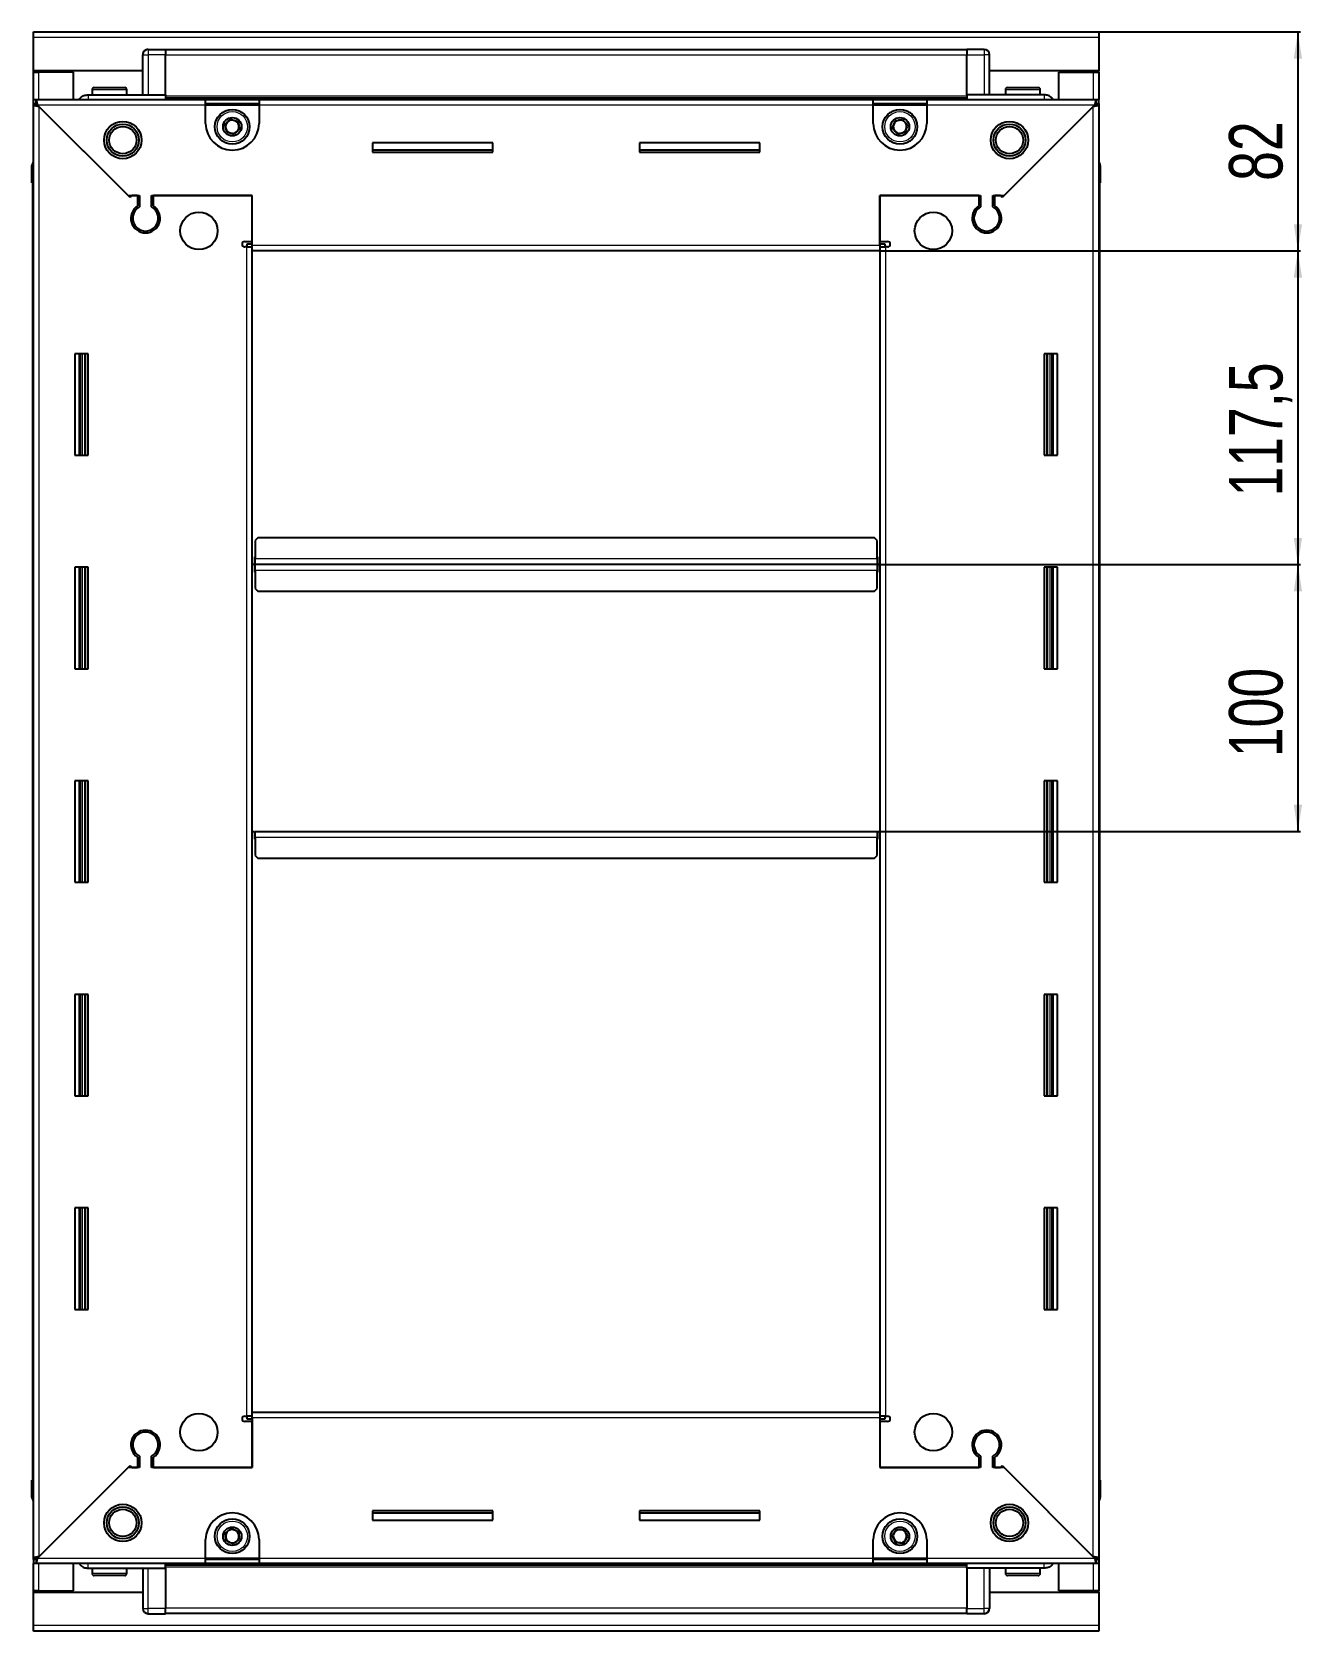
# Model space of a CAD drawing. Header units: millimetres. Extents: x 1021 to 3257, y -287 to 1582.
# Drawn here: x 2782 to 3257, y 843 to 1442 of the extents above; entities that cross this region are included whole.
import ezdxf

# ---------------------------------------------------------------- set-up
doc = ezdxf.new("R2010")
doc.units = ezdxf.units.MM
doc.layers.add('FORMAT', color=7, linetype='Continuous')
doc.styles.add('SLDTEXTSTYLE0', font='TXT', dxfattribs={"width": 0.75})
doc.dimstyles.new('SLDDIMSTYLE0', dxfattribs={"dimtxt": 20, "dimasz": 10, "dimexe": 0, "dimexo": 0.0625, "dimgap": 5, "dimtad": 2, "dimdec": 1, "dimrnd": 1e-09, "dimzin": 12, "dimdsep": 46, "dimtxsty": 'SLDTEXTSTYLE0', "dimsah": 1, "dimcen": 0.09, "dimadec": 0, "dimazin": 3, "dimtfac": 1, "dimtofl": 0, "dimtmove": 0, "dimatfit": 3, "dimfxl": 0, "dimfrac": 2, "dimtolj": 1, "dimtzin": 12, "dimarcsym": 0})

# ---------------------------------------------------------------- blocks, each defined once
blk = doc.blocks.new('_D_5')
at = {"layer": 'FORMAT'}
for p, q in [((3181.16, 1442.16), (3256.65, 1442.16)), ((3255.65, 1442.16), (3255.65, 1360.16)), ((3099.16, 1360.16), (3256.65, 1360.16))]:
    blk.add_line(p, q, dxfattribs=at)
for points in [[(3255.65, 1442.16), (3254.11, 1432.16), (3257.19, 1432.16)], [(3255.65, 1360.16), (3257.19, 1370.16), (3254.11, 1370.16)]]:
    blk.add_solid(points, dxfattribs=at)
at = {"layer": 'FORMAT', "insert": (3229.87, 1386.39), "char_height": 20, "attachment_point": 1, "rotation": 90, "style": 'SLDTEXTSTYLE0'}
blk.add_mtext('82', dxfattribs=at)
blk = doc.blocks.new('_D_6')
at = {"layer": 'FORMAT'}
for p, q in [((3099.16, 1360.16), (3256.65, 1360.16)), ((3255.65, 1360.16), (3255.65, 1242.66)), ((3098.16, 1242.66), (3256.65, 1242.66))]:
    blk.add_line(p, q, dxfattribs=at)
for points in [[(3255.65, 1360.16), (3254.11, 1350.16), (3257.19, 1350.16)], [(3255.65, 1242.66), (3257.19, 1252.66), (3254.11, 1252.66)]]:
    blk.add_solid(points, dxfattribs=at)
at = {"layer": 'FORMAT', "insert": (3229.87, 1268.16), "char_height": 20, "attachment_point": 1, "rotation": 90, "style": 'SLDTEXTSTYLE0'}
blk.add_mtext('117,5', dxfattribs=at)
blk = doc.blocks.new('_D_7')
at = {"layer": 'FORMAT'}
for p, q in [((3098.16, 1242.66), (3256.65, 1242.66)), ((3255.65, 1242.66), (3255.65, 1142.66)), ((3098.16, 1142.66), (3256.65, 1142.66))]:
    blk.add_line(p, q, dxfattribs=at)
for points in [[(3255.65, 1242.66), (3254.11, 1232.66), (3257.19, 1232.66)], [(3255.65, 1142.66), (3257.19, 1152.66), (3254.11, 1152.66)]]:
    blk.add_solid(points, dxfattribs=at)
at = {"layer": 'FORMAT', "insert": (3229.87, 1170.5), "char_height": 20, "attachment_point": 1, "rotation": 90, "style": 'SLDTEXTSTYLE0'}
blk.add_mtext('100', dxfattribs=at)

msp = doc.modelspace()

# ---------------------------------------------------------------- linework, layer by layer
at = {"color": 7, "linetype": 'Continuous', "lineweight": 25}
for p, q in [((2782.15, 1440.06), (2782.15, 1442.16)), ((2782.15, 1442.16), (3181.15, 1442.16)), ((2782.15, 1427.66), (2782.15, 1440.06)), ((3181.15, 1442.16), (3181.15, 1440.06)), ((3181.15, 1440.06), (3181.15, 1427.66)), ((2823.15, 1418.66), (2823.15, 1433.66)), ((2823.83, 1435.16), (2823.83, 1435.16)), ((2825.15, 1435.66), (2831.65, 1435.66)), ((2825.15, 1435.66), (2831.65, 1435.66)), ((2831.65, 1435.66), (2831.65, 1435.66)), ((2831.65, 1435.66), (2831.65, 1435.66)), ((2831.65, 1435.66), (2831.65, 1433.66)), ((3131.65, 1435.51), (2831.65, 1435.51)), ((2831.65, 1418.66), (2831.65, 1433.66)), ((3131.65, 1435.66), (3131.65, 1435.66)), ((3138.15, 1435.66), (3131.65, 1435.66)), ((3138.15, 1435.66), (3131.65, 1435.66)), ((3131.65, 1435.66), (3131.65, 1433.66)), ((3131.65, 1418.66), (3131.65, 1433.66)), ((3140.15, 1433.66), (3140.15, 1433.66)), ((3140.15, 1418.66), (3140.15, 1433.66)), ((2823.15, 1427.66), (2782.15, 1427.66)), ((2782.15, 1427.16), (2782.15, 1427.66)), ((2782.15, 1416.91), (2782.15, 1427.16)), ((2782.15, 1427.16), (2784.25, 1427.16)), ((2783.65, 1427.16), (2783.65, 1427.66)), ((2797.15, 1427.16), (2784.25, 1427.16)), ((2797.15, 1416.91), (2797.15, 1427.16)), ((3181.15, 1427.66), (3140.15, 1427.66)), ((3166.15, 1416.91), (3166.15, 1427.16)), ((3166.15, 1427.16), (3179.05, 1427.16)), ((3179.05, 1427.16), (3181.15, 1427.16)), ((3179.65, 1427.16), (3179.65, 1427.66)), ((3181.15, 1427.16), (3181.15, 1427.66)), ((3181.15, 1427.16), (3181.15, 1416.91)), ((2804.15, 1420.56), (2804.15, 1418.66)), ((2804.95, 1421.36), (2816.35, 1421.36)), ((2817.15, 1418.66), (2817.15, 1420.56)), ((3146.15, 1420.56), (3146.15, 1418.66)), ((3146.95, 1421.36), (3158.35, 1421.36)), ((3159.15, 1418.66), (3159.15, 1420.56)), ((2782.15, 1415.41), (2782.15, 1416.91)), ((2782.15, 1416.91), (2783.15, 1416.91)), ((2782.15, 1414.91), (2782.15, 1415.41)), ((2782.15, 1415.41), (2783.15, 1415.41)), ((2782.15, 870.41), (2782.15, 1414.91)), ((2783.65, 1414.91), (2782.15, 1414.91)), ((2783.15, 1415.41), (2783.15, 1416.91)), ((2783.15, 1416.91), (2846.65, 1416.91)), ((2783.75, 1414.81), (2817.65, 1380.91)), ((2818.35, 1380.21), (2784.25, 1414.31)), ((2802.65, 1418.66), (2831.65, 1418.66)), ((2831.65, 1418.66), (2831.65, 1418.16)), ((2831.65, 1417.51), (3131.65, 1417.51)), ((2846.65, 1414.81), (2846.65, 1416.91)), ((2846.65, 1416.91), (2866.65, 1416.91)), ((2846.65, 1415.41), (2866.65, 1415.41)), ((2846.65, 1407.91), (2846.65, 1414.81)), ((2866.65, 1416.91), (2866.65, 1414.81)), ((2866.65, 1416.91), (3096.65, 1416.91)), ((2866.65, 1414.81), (2866.65, 1407.91)), ((3096.65, 1414.81), (3096.65, 1416.91)), ((3096.65, 1416.91), (3116.65, 1416.91)), ((3096.65, 1415.41), (3116.65, 1415.41)), ((3096.65, 1407.91), (3096.65, 1414.81)), ((3116.65, 1416.91), (3180.15, 1416.91)), ((3116.65, 1416.91), (3116.65, 1414.81)), ((3116.65, 1414.81), (3116.65, 1407.91)), ((3160.65, 1418.66), (3131.65, 1418.66)), ((3131.65, 1418.66), (3131.65, 1418.16)), ((3179.05, 1414.31), (3144.95, 1380.21)), ((3145.65, 1380.91), (3179.55, 1414.81)), ((3179.65, 1414.91), (3181.15, 1414.91)), ((3180.15, 1415.41), (3180.15, 1416.91)), ((3180.15, 1416.91), (3181.15, 1416.91)), ((3180.15, 1415.41), (3181.15, 1415.41)), ((3181.15, 1415.41), (3181.15, 1416.91)), ((3181.15, 1415.41), (3181.15, 1414.91)), ((3181.15, 1414.91), (3181.15, 870.41)), ((2954.15, 1400.66), (2909.15, 1400.66)), ((2909.15, 1400.66), (2909.15, 1397.16)), ((2954.15, 1397.91), (2909.15, 1397.91)), ((2909.15, 1397.16), (2954.15, 1397.16)), ((2954.15, 1397.16), (2954.15, 1400.66)), ((3054.15, 1400.66), (3009.15, 1400.66)), ((3009.15, 1400.66), (3009.15, 1397.16)), ((3054.15, 1397.91), (3009.15, 1397.91)), ((3009.15, 1397.16), (3054.15, 1397.16)), ((3054.15, 1397.16), (3054.15, 1400.66)), ((2781.65, 1392.16), (2781.65, 1385.66)), ((2781.65, 1385.66), (2781.65, 1392.16)), ((3181.15, 1393.49), (3181.15, 1393.49)), ((3181.65, 1392.16), (3181.65, 1385.66)), ((3181.65, 1385.66), (3181.65, 1392.16)), ((2781.65, 1385.66), (2781.65, 1385.66)), ((2782.15, 1385.66), (2781.65, 1385.66)), ((2781.8, 1385.66), (2781.8, 899.66)), ((3181.15, 1385.66), (3181.65, 1385.66)), ((3181.5, 899.66), (3181.5, 1385.66)), ((3181.65, 1385.66), (3181.65, 1385.66)), ((3181.65, 1385.66), (3181.65, 1385.66)), ((2817.65, 1380.91), (2821.85, 1380.91)), ((2819.05, 1380.91), (2818.35, 1380.21)), ((2821.15, 1380.91), (2819.05, 1380.91)), ((2821.15, 1380.91), (2821.15, 1377.02)), ((2821.85, 1380.91), (2821.85, 1376.63)), ((2826.45, 1380.91), (2864.15, 1380.91)), ((2826.45, 1376.63), (2826.45, 1380.91)), ((2827.15, 1377.02), (2827.15, 1380.91)), ((2864.15, 1380.91), (2827.15, 1380.91)), ((2864.15, 1362.26), (2864.15, 1380.91)), ((2864.15, 1363.66), (2864.15, 1380.91)), ((3099.15, 1380.91), (3136.85, 1380.91)), ((3099.15, 1362.26), (3099.15, 1380.91)), ((3099.15, 1380.91), (3099.15, 1363.66)), ((3136.15, 1380.91), (3099.15, 1380.91)), ((3136.15, 1380.91), (3136.15, 1377.02)), ((3136.85, 1380.91), (3136.85, 1376.63)), ((3141.45, 1380.91), (3145.65, 1380.91)), ((3141.45, 1376.63), (3141.45, 1380.91)), ((3144.25, 1380.91), (3142.15, 1380.91)), ((3142.15, 1377.02), (3142.15, 1380.91)), ((3144.95, 1380.21), (3144.25, 1380.91)), ((2822.15, 1368.05), (2822.15, 1367.29)), ((3141.15, 1368.05), (3141.15, 1367.29)), ((2861.3, 1363.66), (2864.15, 1363.66)), ((2862.05, 1361.66), (2861.3, 1361.66)), ((2862.05, 1361.66), (2864.15, 1361.66)), ((2864.15, 1362.66), (2862.15, 1362.66)), ((2862.15, 1362.66), (2862.15, 1361.66)), ((2864.15, 1360.16), (2864.15, 1362.26)), ((3099.15, 1360.16), (2864.15, 1360.16)), ((2864.15, 925.16), (2864.15, 1360.16)), ((3099.15, 1363.66), (3102, 1363.66)), ((3101.15, 1362.66), (3099.15, 1362.66)), ((3099.15, 1362.26), (3099.15, 1360.16)), ((3099.15, 1361.66), (3101.25, 1361.66)), ((3099.15, 1360.16), (3099.15, 925.16)), ((3101.15, 1361.66), (3101.15, 1362.66)), ((3102, 1361.66), (3101.25, 1361.66)), ((2802.65, 1321.66), (2797.65, 1321.66)), ((2797.65, 1321.66), (2797.65, 1283.66)), ((2799.8, 1283.66), (2799.8, 1321.66)), ((2801.59, 1283.66), (2801.59, 1321.66)), ((2801.63, 1283.66), (2801.63, 1321.66)), ((2802.65, 1283.66), (2802.65, 1321.66)), ((3160.65, 1321.66), (3160.65, 1283.66)), ((3165.65, 1321.66), (3160.65, 1321.66)), ((3161.67, 1321.66), (3161.67, 1283.66)), ((3161.71, 1321.66), (3161.71, 1283.66)), ((3163.5, 1321.66), (3163.5, 1283.66)), ((3165.65, 1283.66), (3165.65, 1321.66)), ((2797.65, 1283.66), (2802.65, 1283.66)), ((3160.65, 1283.66), (3165.65, 1283.66)), ((2866.15, 1252.66), (2865.15, 1251.66)), ((3097.15, 1252.66), (2866.15, 1252.66)), ((3098.15, 1251.66), (3097.15, 1252.66)), ((2865.15, 1251.66), (2865.15, 1244.76)), ((3098.15, 1244.76), (3098.15, 1251.66)), ((2802.65, 1241.66), (2797.65, 1241.66)), ((2797.65, 1241.66), (2797.65, 1203.66)), ((2799.8, 1203.66), (2799.8, 1241.66)), ((2801.59, 1203.66), (2801.59, 1241.66)), ((2801.63, 1203.66), (2801.63, 1241.66)), ((2802.65, 1203.66), (2802.65, 1241.66)), ((2864.9, 1242.66), (2864.15, 1242.66)), ((2865.15, 1245.51), (2864.9, 1245.51)), ((2864.9, 1245.51), (2864.9, 1242.66)), ((2864.9, 1242.66), (2864.9, 1239.81)), ((2865.15, 1242.66), (2865.15, 1244.76)), ((3098.15, 1242.66), (2865.15, 1242.66)), ((2865.15, 1240.56), (2865.15, 1242.66)), ((2865.15, 1240.56), (2865.15, 1233.66)), ((3098.4, 1245.51), (3098.15, 1245.51)), ((3098.15, 1244.76), (3098.15, 1242.66)), ((3098.15, 1242.66), (3098.15, 1240.56)), ((3098.15, 1233.66), (3098.15, 1240.56)), ((3098.4, 1242.66), (3098.4, 1245.51)), ((3099.15, 1242.66), (3098.4, 1242.66)), ((3098.4, 1239.81), (3098.4, 1242.66)), ((3160.65, 1241.66), (3160.65, 1203.66)), ((3165.65, 1241.66), (3160.65, 1241.66)), ((3161.67, 1241.66), (3161.67, 1203.66)), ((3161.71, 1241.66), (3161.71, 1203.66)), ((3163.5, 1241.66), (3163.5, 1203.66)), ((3165.65, 1203.66), (3165.65, 1241.66)), ((2864.9, 1239.81), (2865.15, 1239.81)), ((3098.15, 1239.81), (3098.4, 1239.81)), ((2865.15, 1233.66), (2866.15, 1232.66)), ((2866.15, 1232.66), (3097.15, 1232.66)), ((3097.15, 1232.66), (3098.15, 1233.66)), ((2797.65, 1203.66), (2802.65, 1203.66)), ((3160.65, 1203.66), (3165.65, 1203.66)), ((2802.65, 1161.66), (2797.65, 1161.66)), ((2797.65, 1161.66), (2797.65, 1123.66)), ((2799.8, 1123.66), (2799.8, 1161.66)), ((2801.59, 1123.66), (2801.59, 1161.66)), ((2801.63, 1123.66), (2801.63, 1161.66)), ((2802.65, 1123.66), (2802.65, 1161.66)), ((3160.65, 1161.66), (3160.65, 1123.66)), ((3165.65, 1161.66), (3160.65, 1161.66)), ((3161.67, 1161.66), (3161.67, 1123.66)), ((3161.71, 1161.66), (3161.71, 1123.66)), ((3163.5, 1161.66), (3163.5, 1123.66)), ((3165.65, 1123.66), (3165.65, 1161.66)), ((2864.15, 1142.66), (2864.9, 1142.66)), ((2864.9, 1142.66), (2864.9, 1139.81)), ((2864.9, 1139.81), (2865.15, 1139.81)), ((2865.15, 1140.56), (2865.15, 1142.66)), ((2865.15, 1142.66), (3098.15, 1142.66)), ((2865.15, 1140.56), (2865.15, 1133.66)), ((3098.15, 1142.66), (3098.15, 1140.56)), ((3098.15, 1133.66), (3098.15, 1140.56)), ((3098.15, 1139.81), (3098.4, 1139.81)), ((3098.4, 1139.81), (3098.4, 1142.66)), ((3098.4, 1142.66), (3099.15, 1142.66)), ((2865.15, 1133.66), (2866.15, 1132.66)), ((2866.15, 1132.66), (3097.15, 1132.66)), ((3097.15, 1132.66), (3098.15, 1133.66)), ((2797.65, 1123.66), (2802.65, 1123.66)), ((3160.65, 1123.66), (3165.65, 1123.66)), ((2802.65, 1081.66), (2797.65, 1081.66)), ((2797.65, 1081.66), (2797.65, 1043.66)), ((2799.8, 1043.66), (2799.8, 1081.66)), ((2801.59, 1043.66), (2801.59, 1081.66)), ((2801.63, 1043.66), (2801.63, 1081.66)), ((2802.65, 1043.66), (2802.65, 1081.66)), ((3160.65, 1081.66), (3160.65, 1043.66)), ((3165.65, 1081.66), (3160.65, 1081.66)), ((3161.67, 1081.66), (3161.67, 1043.66)), ((3161.71, 1081.66), (3161.71, 1043.66)), ((3163.5, 1081.66), (3163.5, 1043.66)), ((3165.65, 1043.66), (3165.65, 1081.66)), ((2797.65, 1043.66), (2802.65, 1043.66)), ((3160.65, 1043.66), (3165.65, 1043.66)), ((2802.65, 1001.66), (2797.65, 1001.66)), ((2797.65, 1001.66), (2797.65, 963.66)), ((2799.8, 963.66), (2799.8, 1001.66)), ((2801.59, 963.66), (2801.59, 1001.66)), ((2801.63, 963.66), (2801.63, 1001.66)), ((2802.65, 963.66), (2802.65, 1001.66)), ((3160.65, 1001.66), (3160.65, 963.66)), ((3165.65, 1001.66), (3160.65, 1001.66)), ((3161.67, 1001.66), (3161.67, 963.66)), ((3161.71, 1001.66), (3161.71, 963.66)), ((3163.5, 1001.66), (3163.5, 963.66)), ((3165.65, 963.66), (3165.65, 1001.66)), ((2797.65, 963.66), (2802.65, 963.66)), ((3160.65, 963.66), (3165.65, 963.66)), ((2861.3, 923.66), (2862.05, 923.66)), ((2864.15, 923.66), (2862.05, 923.66)), ((2862.15, 923.66), (2862.15, 922.66)), ((2862.15, 922.66), (2864.15, 922.66)), ((2864.15, 923.06), (2864.15, 925.16)), ((2864.15, 925.16), (3099.15, 925.16)), ((2864.15, 923.06), (2864.15, 904.41)), ((3099.15, 925.16), (3099.15, 923.06)), ((3101.25, 923.66), (3099.15, 923.66)), ((3099.15, 923.06), (3099.15, 904.41)), ((3099.15, 922.66), (3101.15, 922.66)), ((3101.15, 922.66), (3101.15, 923.66)), ((3101.25, 923.66), (3102, 923.66)), ((2822.15, 918.04), (2822.15, 917.28)), ((2864.15, 921.66), (2861.3, 921.66)), ((2864.15, 904.41), (2864.15, 921.66)), ((3099.15, 921.66), (3099.15, 904.41)), ((3102, 921.66), (3099.15, 921.66)), ((3141.15, 918.04), (3141.15, 917.28)), ((2784.25, 871.01), (2818.35, 905.11)), ((2818.35, 905.11), (2819.05, 904.41)), ((2821.15, 908.3), (2821.15, 904.41)), ((2821.85, 908.7), (2821.85, 904.41)), ((2826.45, 904.41), (2826.45, 908.7)), ((2827.15, 904.41), (2827.15, 908.3)), ((3136.15, 908.3), (3136.15, 904.41)), ((3136.85, 908.7), (3136.85, 904.41)), ((3141.45, 904.41), (3141.45, 908.7)), ((3142.15, 904.41), (3142.15, 908.3)), ((3144.25, 904.41), (3144.95, 905.11)), ((3144.95, 905.11), (3179.05, 871.01)), ((2781.65, 899.66), (2781.65, 899.66)), ((2781.65, 893.16), (2781.65, 899.66)), ((2781.65, 899.66), (2781.65, 899.66)), ((2781.65, 899.66), (2781.65, 893.16)), ((2782.15, 899.66), (2781.65, 899.66)), ((2817.65, 904.41), (2783.75, 870.51)), ((2821.85, 904.41), (2817.65, 904.41)), ((2819.05, 904.41), (2821.15, 904.41)), ((2864.15, 904.41), (2826.45, 904.41)), ((2827.15, 904.41), (2864.15, 904.41)), ((3136.85, 904.41), (3099.15, 904.41)), ((3099.15, 904.41), (3136.15, 904.41)), ((3145.65, 904.41), (3141.45, 904.41)), ((3142.15, 904.41), (3144.25, 904.41)), ((3179.55, 870.51), (3145.65, 904.41)), ((3181.15, 899.66), (3181.65, 899.66)), ((3181.65, 899.66), (3181.65, 899.66)), ((3181.65, 893.16), (3181.65, 899.66)), ((3181.65, 899.66), (3181.65, 893.16)), ((2782.15, 891.84), (2782.15, 891.84)), ((2954.15, 888.16), (2909.15, 888.16)), ((2909.15, 888.16), (2909.15, 884.66)), ((2909.15, 887.41), (2954.15, 887.41)), ((2954.15, 884.66), (2954.15, 888.16)), ((3054.15, 888.16), (3009.15, 888.16)), ((3009.15, 888.16), (3009.15, 884.66)), ((3009.15, 887.41), (3054.15, 887.41)), ((3054.15, 884.66), (3054.15, 888.16)), ((2909.15, 884.66), (2954.15, 884.66)), ((3009.15, 884.66), (3054.15, 884.66)), ((2846.65, 870.51), (2846.65, 877.41)), ((2866.65, 877.41), (2866.65, 870.51)), ((3096.65, 870.51), (3096.65, 877.41)), ((3116.65, 877.41), (3116.65, 870.51)), ((2782.15, 869.91), (2782.15, 870.41)), ((2783.65, 870.41), (2782.15, 870.41)), ((2782.15, 869.91), (2782.15, 868.41)), ((2783.15, 869.91), (2782.15, 869.91)), ((2783.15, 869.91), (2783.15, 868.41)), ((2846.65, 868.41), (2846.65, 870.51)), ((2866.65, 869.91), (2846.65, 869.91)), ((2866.65, 870.51), (2866.65, 868.41)), ((3096.65, 868.41), (3096.65, 870.51)), ((3116.65, 869.91), (3096.65, 869.91)), ((3116.65, 870.51), (3116.65, 868.41)), ((3179.65, 870.41), (3181.15, 870.41)), ((3180.15, 869.91), (3180.15, 868.41)), ((3181.15, 869.91), (3180.15, 869.91)), ((3181.15, 870.41), (3181.15, 869.91)), ((3181.15, 869.91), (3181.15, 868.41)), ((2782.15, 858.16), (2782.15, 868.41)), ((2783.15, 868.41), (2782.15, 868.41)), ((2846.65, 868.41), (2783.15, 868.41)), ((2797.15, 858.16), (2797.15, 868.41)), ((2802.65, 866.66), (2831.65, 866.66)), ((2804.15, 866.66), (2804.15, 864.76)), ((2808.72, 863.96), (2804.95, 863.96)), ((2816.35, 863.96), (2808.72, 863.96)), ((2817.15, 864.76), (2817.15, 866.66)), ((2823.15, 866.66), (2823.15, 851.66)), ((3131.65, 867.81), (2831.65, 867.81)), ((2831.65, 866.66), (2831.65, 867.16)), ((2831.65, 866.66), (2831.65, 851.66)), ((2866.65, 868.41), (2846.65, 868.41)), ((3096.65, 868.41), (2866.65, 868.41)), ((3116.65, 868.41), (3096.65, 868.41)), ((3180.15, 868.41), (3116.65, 868.41)), ((3131.65, 866.66), (3131.65, 867.16)), ((3160.65, 866.66), (3131.65, 866.66)), ((3131.65, 866.66), (3131.65, 851.66)), ((3140.15, 866.66), (3140.15, 851.66)), ((3146.15, 866.66), (3146.15, 864.76)), ((3153.94, 863.96), (3146.95, 863.96)), ((3158.35, 863.96), (3153.94, 863.96)), ((3159.15, 864.76), (3159.15, 866.66)), ((3166.15, 858.16), (3166.15, 868.41)), ((3181.15, 868.41), (3180.15, 868.41)), ((3181.15, 868.41), (3181.15, 858.16)), ((2784.25, 858.16), (2782.15, 858.16)), ((2782.15, 857.66), (2782.15, 858.16)), ((2782.15, 845.26), (2782.15, 857.66)), ((2782.15, 857.66), (2823.15, 857.66)), ((2783.65, 857.66), (2783.65, 858.16)), ((2784.25, 858.16), (2797.15, 858.16)), ((3140.15, 857.66), (3181.15, 857.66)), ((3179.05, 858.16), (3166.15, 858.16)), ((3181.15, 858.16), (3179.05, 858.16)), ((3179.65, 857.66), (3179.65, 858.16)), ((3181.15, 857.66), (3181.15, 858.16)), ((3181.15, 857.66), (3181.15, 845.26)), ((2823.15, 851.66), (2823.15, 851.66)), ((2831.65, 849.66), (2831.65, 851.66)), ((3131.65, 849.66), (3131.65, 851.66)), ((2782.15, 843.16), (2782.15, 845.26)), ((2825.15, 849.66), (2831.65, 849.66)), ((2825.15, 849.66), (2831.65, 849.66)), ((2831.65, 849.81), (3131.65, 849.81)), ((2831.65, 849.66), (2831.65, 849.66)), ((3131.65, 849.66), (3131.65, 849.66)), ((3138.15, 849.66), (3131.65, 849.66)), ((3131.65, 849.66), (3131.65, 849.66)), ((3138.15, 849.66), (3131.65, 849.66)), ((3139.47, 850.16), (3139.47, 850.16)), ((3181.15, 845.26), (3181.15, 843.16)), ((3181.15, 843.16), (2782.15, 843.16))]:
    msp.add_line(p, q, dxfattribs=at)
at = {"color": 8, "linetype": 'Continuous', "lineweight": 18}
for p, q in [((3181.15, 1440.06), (2782.15, 1440.06)), ((2823.15, 1433.66), (2825.15, 1433.66)), ((2825.15, 1435.66), (2825.15, 1433.66)), ((2825.15, 1433.66), (2825.15, 1418.66)), ((2831.65, 1433.66), (2825.15, 1433.66)), ((3131.65, 1433.51), (2831.65, 1433.51)), ((3131.65, 1433.66), (3138.15, 1433.66)), ((3138.15, 1435.66), (3138.15, 1433.66)), ((3138.15, 1433.66), (3138.15, 1418.66)), ((3140.15, 1433.66), (3138.15, 1433.66)), ((2784.25, 1427.16), (2784.25, 1427.66)), ((2784.25, 1416.91), (2784.25, 1427.16)), ((3179.05, 1427.66), (3179.05, 1427.16)), ((3179.05, 1427.16), (3179.05, 1416.91)), ((2804.15, 1420.56), (2817.15, 1420.56)), ((3146.15, 1420.56), (3159.15, 1420.56)), ((2846.65, 1414.81), (2783.75, 1414.81)), ((2784.25, 1414.31), (2784.25, 871.01)), ((3131.65, 1418.16), (2831.65, 1418.16)), ((3131.65, 1416.93), (2831.65, 1416.93)), ((2846.65, 1414.81), (2866.65, 1414.81)), ((3096.65, 1414.81), (2866.65, 1414.81)), ((3096.65, 1414.81), (3116.65, 1414.81)), ((3179.55, 1414.81), (3116.65, 1414.81)), ((3179.05, 871.01), (3179.05, 1414.31)), ((2782.15, 1392.16), (2781.65, 1392.16)), ((3181.15, 1392.16), (3181.65, 1392.16)), ((2862.05, 923.66), (2862.05, 1361.66)), ((2864.15, 1362.26), (3099.15, 1362.26)), ((3101.25, 1361.66), (3101.25, 923.66)), ((2799.15, 1321.66), (2799.15, 1283.66)), ((2800.38, 1321.66), (2800.38, 1283.66)), ((3162.91, 1283.66), (3162.91, 1321.66)), ((3164.15, 1283.66), (3164.15, 1321.66)), ((2799.15, 1241.66), (2799.15, 1203.66)), ((2800.38, 1241.66), (2800.38, 1203.66)), ((3098.15, 1244.76), (2865.15, 1244.76)), ((2865.15, 1240.56), (3098.15, 1240.56)), ((3162.91, 1203.66), (3162.91, 1241.66)), ((3164.15, 1203.66), (3164.15, 1241.66)), ((2799.15, 1161.66), (2799.15, 1123.66)), ((2800.38, 1161.66), (2800.38, 1123.66)), ((3162.91, 1123.66), (3162.91, 1161.66)), ((3164.15, 1123.66), (3164.15, 1161.66)), ((2865.15, 1140.56), (3098.15, 1140.56)), ((2799.15, 1081.66), (2799.15, 1043.66)), ((2800.38, 1081.66), (2800.38, 1043.66)), ((3162.91, 1043.66), (3162.91, 1081.66)), ((3164.15, 1043.66), (3164.15, 1081.66)), ((2799.15, 1001.66), (2799.15, 963.66)), ((2800.38, 1001.66), (2800.38, 963.66)), ((3162.91, 963.66), (3162.91, 1001.66)), ((3164.15, 963.66), (3164.15, 1001.66)), ((3099.15, 923.06), (2864.15, 923.06)), ((2782.15, 893.16), (2781.65, 893.16)), ((3181.15, 893.16), (3181.65, 893.16)), ((2783.75, 870.51), (2846.65, 870.51)), ((2866.65, 870.51), (2846.65, 870.51)), ((2866.65, 870.51), (3096.65, 870.51)), ((3116.65, 870.51), (3096.65, 870.51)), ((3116.65, 870.51), (3179.55, 870.51)), ((2784.25, 858.16), (2784.25, 868.41)), ((2808.45, 864.76), (2804.15, 864.76)), ((2817.15, 864.76), (2808.45, 864.76)), ((2825.15, 851.66), (2825.15, 866.66)), ((2831.65, 868.4), (3131.65, 868.4)), ((2831.65, 867.16), (3131.65, 867.16)), ((3138.15, 851.66), (3138.15, 866.66)), ((3154.12, 864.76), (3146.15, 864.76)), ((3159.15, 864.76), (3154.12, 864.76)), ((3179.05, 868.41), (3179.05, 858.16)), ((2784.25, 857.66), (2784.25, 858.16)), ((3179.05, 858.16), (3179.05, 857.66)), ((2823.15, 851.66), (2825.15, 851.66)), ((2831.65, 851.66), (2825.15, 851.66)), ((2825.15, 849.66), (2825.15, 851.66)), ((2831.65, 851.81), (3131.65, 851.81)), ((3131.65, 851.66), (3138.15, 851.66)), ((3140.15, 851.66), (3138.15, 851.66)), ((3138.15, 849.66), (3138.15, 851.66)), ((3181.15, 845.26), (2782.15, 845.26))]:
    msp.add_line(p, q, dxfattribs=at)
at = {"color": 7, "linetype": 'Continuous', "lineweight": 25}
for centre, radius in [((2815.65, 1401.66), 7), ((2815.65, 1401.66), 6.03), ((2856.65, 1406.66), 6.5), ((2856.65, 1406.66), 3.46), ((3106.65, 1406.66), 6.5), ((3106.65, 1406.66), 3.46), ((3147.65, 1401.66), 7), ((3147.65, 1401.66), 6.03), ((2815.65, 1401.66), 5.1), ((3147.65, 1401.66), 5.1), ((2844.15, 1367.66), 7), ((3119.15, 1367.66), 7), ((2844.15, 917.66), 7), ((3119.15, 917.66), 7), ((2815.65, 883.66), 7), ((2815.65, 883.66), 6.02), ((2815.65, 883.66), 5.1), ((3147.65, 883.66), 7), ((3147.65, 883.66), 6.03), ((3147.65, 883.66), 5.1), ((2856.65, 878.66), 6.5), ((2856.65, 878.66), 3.46), ((3106.65, 878.66), 6.5), ((3106.65, 878.66), 3.46)]:
    msp.add_circle(centre, radius, dxfattribs=at)
at = {"color": 8, "linetype": 'Continuous', "lineweight": 18}
for centre in [(2856.65, 1406.66), (3106.65, 1406.66), (2856.65, 878.66), (3106.65, 878.66)]:
    msp.add_circle(centre, 5.7, dxfattribs=at)
at = {"color": 7, "linetype": 'Continuous', "lineweight": 25}
for centre, radius, start, end in [((2825.15, 1433.66), 2, 90, 180), ((2825.15, 1433.66), 2, 131.40962, 180), ((2825.15, 1433.66), 2, 90, 131.40962), ((3138.15, 1433.66), 2, 0, 90), ((3138.15, 1433.66), 2, 0, 90), ((2804.95, 1420.56), 0.8, 90, 180), ((2816.35, 1420.56), 0.8, 0, 90), ((3146.95, 1420.56), 0.8, 90, 180), ((3158.35, 1420.56), 0.8, 0, 90), ((2822.95, 1418.86), 0.2, 270, 0), ((3140.35, 1418.86), 0.2, 180, 270), ((2856.65, 1407.91), 10, 180, 270), ((2856.65, 1406.66), 2.5, 134.01559, 194.01559), ((2856.65, 1406.66), 2.5, 74.01559, 134.01559), ((2856.65, 1407.91), 10, 270, 0), ((2856.65, 1406.66), 2.5, 14.01559, 74.01559), ((3106.65, 1407.91), 10, 180, 270), ((3106.65, 1406.66), 2.5, 100.11158, 160.11158), ((3106.65, 1406.66), 2.5, 40.11158, 100.11158), ((3106.65, 1407.91), 10, 270, 0), ((3106.65, 1406.66), 2.5, 340.11158, 40.11158), ((2856.65, 1406.66), 2.5, 194.01559, 254.01559), ((2856.65, 1406.66), 2.5, 254.01559, 314.01559), ((2856.65, 1406.66), 2.5, 314.01559, 14.01559), ((3106.65, 1406.66), 2.5, 160.11158, 220.11158), ((3106.65, 1406.66), 2.5, 220.11158, 280.11158), ((3106.65, 1406.66), 2.5, 280.11158, 340.11158), ((2783.65, 1392.16), 2, 138.57492, 180), ((2783.65, 1392.16), 2, 138.59038, 180), ((3179.65, 1392.16), 2, 0, 41.40962), ((2824.15, 1372.41), 5.5, 123.05573, 56.94427), ((2824.15, 1372.41), 4.8, 118.63099, 61.36901), ((3139.15, 1372.41), 5.5, 123.05573, 56.94427), ((3139.15, 1372.41), 4.8, 118.63099, 61.36901), ((2861.3, 1362.66), 1, 90, 270), ((3102, 1362.66), 1, 270, 90), ((2861.3, 922.66), 1, 90, 270), ((3102, 922.66), 1, 270, 90), ((2824.15, 912.91), 5.5, 303.05573, 236.94427), ((2824.15, 912.91), 4.8, 298.63099, 241.36901), ((3139.15, 912.91), 5.5, 303.05573, 236.94427), ((3139.15, 912.91), 4.8, 298.63099, 241.36901), ((2783.65, 893.16), 2, 180, 221.39416), ((3179.65, 893.16), 2, 318.59038, 0), ((2856.65, 877.41), 10, 90, 180), ((2856.65, 877.41), 10, 0, 90), ((3106.65, 877.41), 10, 90, 180), ((3106.65, 877.41), 10, 0, 90), ((2856.65, 878.66), 2.5, 127.47401, 187.47401), ((2856.65, 878.66), 2.5, 67.47401, 127.47401), ((2856.65, 878.66), 2.5, 7.47401, 67.47401), ((3106.65, 878.66), 2.5, 87.04236, 147.04236), ((3106.65, 878.66), 2.5, 27.04236, 87.04236), ((2856.65, 878.66), 2.5, 187.47401, 247.47401), ((2856.65, 878.66), 2.5, 247.47401, 307.47401), ((2856.65, 878.66), 2.5, 307.47401, 7.47401), ((3106.65, 878.66), 2.5, 147.04236, 207.04236), ((3106.65, 878.66), 2.5, 207.04236, 267.04236), ((3106.65, 878.66), 2.5, 267.04236, 327.04236), ((3106.65, 878.66), 2.5, 327.04236, 27.04236), ((2804.95, 864.76), 0.8, 180, 270), ((2816.35, 864.76), 0.8, 270, 360), ((2822.95, 866.46), 0.2, 0, 90), ((3140.35, 866.46), 0.2, 90, 180), ((3146.95, 864.76), 0.8, 180, 270), ((3158.35, 864.76), 0.8, 270, 360), ((2825.15, 851.66), 2, 180, 270), ((3138.15, 851.66), 2, 270, 0), ((3138.15, 851.66), 2, 311.40962, 360)]:
    msp.add_arc(centre, radius, start, end, dxfattribs=at)
for points, knots in [([(2782.15, 1414.91), (2782.18, 1414.87), (2782.23, 1414.78), (2782.62, 1414.64), (2783.18, 1414.51), (2783.76, 1414.4), (2784.12, 1414.34), (2784.25, 1414.31)], [0, 0, 0, 0, 0.230255, 0.448522, 0.666786, 0.88505, 1, 1, 1, 1]), ([(2783.75, 1414.81), (2783.7, 1415.07), (2783.61, 1415.56), (2783.48, 1416.2), (2783.35, 1416.67), (2783.24, 1416.89), (2783.17, 1416.91), (2783.15, 1416.91)], [0, 0, 0, 0, 0.230255, 0.448522, 0.666786, 0.88505, 1, 1, 1, 1]), ([(2799.43, 1416.91), (2799.55, 1417.11), (2799.94, 1417.76), (2801.09, 1418.47), (2802.13, 1418.6), (2802.65, 1418.66)], [0, 0, 0, 0, 0.18225, 0.591125, 1, 1, 1, 1]), ([(2831.65, 1418.66), (2831.65, 1418.63), (2831.65, 1418.55), (2831.65, 1417.93), (2831.65, 1417.35), (2831.65, 1416.96), (2831.65, 1416.93)], [0, 0, 0, 0, 0.324279, 0.648558, 0.972836, 1, 1, 1, 1]), ([(3131.65, 1418.66), (3131.65, 1418.63), (3131.65, 1418.55), (3131.65, 1417.93), (3131.65, 1417.35), (3131.65, 1416.96), (3131.65, 1416.93)], [0, 0, 0, 0, 0.324279, 0.648558, 0.972836, 1, 1, 1, 1]), ([(3163.86, 1416.91), (3163.74, 1417.11), (3163.36, 1417.76), (3162.2, 1418.47), (3161.17, 1418.6), (3160.65, 1418.66)], [0, 0, 0, 0, 0.18225, 0.591125, 1, 1, 1, 1]), ([(3179.05, 1414.31), (3179.3, 1414.36), (3179.8, 1414.45), (3180.44, 1414.58), (3180.9, 1414.71), (3181.12, 1414.82), (3181.14, 1414.89), (3181.15, 1414.91)], [0, 0, 0, 0, 0.230255, 0.448522, 0.666786, 0.88505, 1, 1, 1, 1]), ([(3180.15, 1416.91), (3180.1, 1416.89), (3180.01, 1416.84), (3179.88, 1416.44), (3179.75, 1415.88), (3179.64, 1415.3), (3179.57, 1414.94), (3179.55, 1414.81)], [0, 0, 0, 0, 0.230255, 0.448522, 0.666786, 0.88505, 1, 1, 1, 1]), ([(2853.87, 1407.46), (2854.24, 1407.82), (2854.94, 1408.49), (2855.63, 1409.15), (2855.95, 1409.46)], [0, 0, 0, 0, 0.5346859, 1, 1, 1, 1]), ([(2855.95, 1409.46), (2856.45, 1409.32), (2857.37, 1409.06), (2858.3, 1408.79), (2858.72, 1408.67)], [0, 0, 0, 0, 0.534686, 1, 1, 1, 1]), ([(2858.72, 1408.67), (2858.75, 1408.55), (2858.9, 1407.97), (2859.14, 1407), (2859.34, 1406.2), (2859.42, 1405.87)], [0, 0, 0, 0, 0.133125, 0.637099, 1, 1, 1, 1]), ([(3103.81, 1406.16), (3103.85, 1406.27), (3104.05, 1406.84), (3104.39, 1407.77), (3104.67, 1408.55), (3104.79, 1408.87)], [0, 0, 0, 0, 0.133125, 0.637099, 1, 1, 1, 1]), ([(3104.79, 1408.87), (3105.3, 1408.96), (3106.25, 1409.13), (3107.19, 1409.3), (3107.63, 1409.38)], [0, 0, 0, 0, 0.534686, 1, 1, 1, 1]), ([(3107.63, 1409.38), (3107.96, 1408.98), (3108.58, 1408.25), (3109.2, 1407.51), (3109.49, 1407.17)], [0, 0, 0, 0, 0.534686, 1, 1, 1, 1]), ([(2854.57, 1404.66), (2854.49, 1404.99), (2854.29, 1405.79), (2854.05, 1406.76), (2853.9, 1407.34), (2853.87, 1407.46)], [0, 0, 0, 0, 0.362901, 0.866875, 1, 1, 1, 1]), ([(2857.35, 1403.86), (2856.85, 1404.01), (2855.92, 1404.27), (2855, 1404.54), (2854.57, 1404.66)], [0, 0, 0, 0, 0.534686, 1, 1, 1, 1]), ([(2859.42, 1405.87), (2859.05, 1405.51), (2858.36, 1404.84), (2857.67, 1404.17), (2857.35, 1403.86)], [0, 0, 0, 0, 0.534686, 1, 1, 1, 1]), ([(3105.67, 1403.95), (3105.33, 1404.34), (3104.71, 1405.08), (3104.09, 1405.82), (3103.81, 1406.16)], [0, 0, 0, 0, 0.534686, 1, 1, 1, 1]), ([(3108.51, 1404.46), (3108, 1404.37), (3107.05, 1404.2), (3106.11, 1404.03), (3105.67, 1403.95)], [0, 0, 0, 0, 0.534686, 1, 1, 1, 1]), ([(3109.49, 1407.17), (3109.37, 1406.85), (3109.09, 1406.07), (3108.75, 1405.14), (3108.55, 1404.57), (3108.51, 1404.46)], [0, 0, 0, 0, 0.362901, 0.866875, 1, 1, 1, 1]), ([(2853.98, 879.77), (2854.08, 879.85), (2854.56, 880.21), (2855.35, 880.82), (2856, 881.32), (2856.27, 881.53)], [0, 0, 0, 0, 0.133125, 0.637099, 1, 1, 1, 1]), ([(2856.27, 881.53), (2856.75, 881.33), (2857.64, 880.96), (2858.53, 880.59), (2858.94, 880.42)], [0, 0, 0, 0, 0.534686, 1, 1, 1, 1]), ([(3103.77, 878.81), (3104.05, 879.25), (3104.57, 880.06), (3105.09, 880.86), (3105.34, 881.24)], [0, 0, 0, 0, 0.534686, 1, 1, 1, 1]), ([(3105.34, 881.24), (3105.46, 881.23), (3106.06, 881.2), (3107.05, 881.15), (3107.87, 881.1), (3108.22, 881.09)], [0, 0, 0, 0, 0.133125, 0.637099, 1, 1, 1, 1]), ([(3108.22, 881.09), (3108.45, 880.63), (3108.89, 879.77), (3109.33, 878.91), (3109.53, 878.52)], [0, 0, 0, 0, 0.534686, 1, 1, 1, 1]), ([(2854.36, 876.91), (2854.29, 877.42), (2854.16, 878.38), (2854.04, 879.33), (2853.98, 879.77)], [0, 0, 0, 0, 0.534686, 1, 1, 1, 1]), ([(2857.02, 875.8), (2856.55, 876), (2855.66, 876.37), (2854.77, 876.74), (2854.36, 876.91)], [0, 0, 0, 0, 0.534686, 1, 1, 1, 1]), ([(2859.31, 877.56), (2859.04, 877.35), (2858.39, 876.85), (2857.6, 876.24), (2857.12, 875.88), (2857.02, 875.8)], [0, 0, 0, 0, 0.362901, 0.866875, 1, 1, 1, 1]), ([(2858.94, 880.42), (2859.01, 879.91), (2859.13, 878.95), (2859.26, 878), (2859.31, 877.56)], [0, 0, 0, 0, 0.534686, 1, 1, 1, 1]), ([(3105.08, 876.24), (3104.84, 876.7), (3104.4, 877.56), (3103.97, 878.42), (3103.77, 878.81)], [0, 0, 0, 0, 0.534686, 1, 1, 1, 1]), ([(3107.96, 876.09), (3107.62, 876.11), (3106.79, 876.15), (3105.8, 876.2), (3105.2, 876.24), (3105.08, 876.24)], [0, 0, 0, 0, 0.362901, 0.866875, 1, 1, 1, 1]), ([(3109.53, 878.52), (3109.25, 878.08), (3108.73, 877.27), (3108.2, 876.47), (3107.96, 876.09)], [0, 0, 0, 0, 0.5346859, 1, 1, 1, 1]), ([(2784.25, 871.01), (2784, 870.97), (2783.5, 870.88), (2782.86, 870.74), (2782.4, 870.61), (2782.17, 870.5), (2782.16, 870.44), (2782.15, 870.41)], [0, 0, 0, 0, 0.230255, 0.448522, 0.666786, 0.88505, 1, 1, 1, 1]), ([(2783.15, 868.41), (2783.19, 868.44), (2783.28, 868.49), (2783.42, 868.89), (2783.55, 869.44), (2783.66, 870.02), (2783.73, 870.39), (2783.75, 870.51)], [0, 0, 0, 0, 0.230255, 0.448522, 0.666786, 0.88505, 1, 1, 1, 1]), ([(3181.15, 870.41), (3181.12, 870.46), (3181.07, 870.55), (3180.68, 870.68), (3180.12, 870.81), (3179.54, 870.92), (3179.17, 870.99), (3179.05, 871.01)], [0, 0, 0, 0, 0.230255, 0.448522, 0.666786, 0.88505, 1, 1, 1, 1]), ([(3179.55, 870.51), (3179.59, 870.26), (3179.68, 869.77), (3179.82, 869.13), (3179.95, 868.66), (3180.06, 868.44), (3180.13, 868.42), (3180.15, 868.41)], [0, 0, 0, 0, 0.230255, 0.448522, 0.666786, 0.88505, 1, 1, 1, 1]), ([(2799.43, 868.41), (2799.55, 868.21), (2799.94, 867.57), (2801.09, 866.86), (2802.13, 866.73), (2802.65, 866.66)], [0, 0, 0, 0, 0.18225, 0.591125, 1, 1, 1, 1]), ([(2831.65, 866.66), (2831.65, 866.7), (2831.65, 866.78), (2831.65, 867.39), (2831.65, 867.97), (2831.65, 868.37), (2831.65, 868.4)], [0, 0, 0, 0, 0.3242788, 0.6485576, 0.9728365, 1, 1, 1, 1]), ([(3131.65, 866.66), (3131.65, 866.7), (3131.65, 866.78), (3131.65, 867.4), (3131.65, 867.96), (3131.65, 868.33), (3131.65, 868.34)], [0, 0, 0, 0, 0.330267, 0.660534, 0.990802, 1, 1, 1, 1]), ([(3163.86, 868.41), (3163.74, 868.21), (3163.36, 867.57), (3162.2, 866.86), (3161.17, 866.73), (3160.65, 866.66)], [0, 0, 0, 0, 0.18225, 0.591125, 1, 1, 1, 1])]:
    msp.add_open_spline(points, degree=3, knots=knots, dxfattribs=at)
for points in [[(2783.75, 1414.81), (2783.7, 1414.89), (2783.6, 1415.05), (2783.45, 1415.25), (2783.3, 1415.39), (2783.2, 1415.41), (2783.15, 1415.41)], [(2783.65, 1414.91), (2783.66, 1414.86), (2783.68, 1414.76), (2783.81, 1414.61), (2784.01, 1414.46), (2784.17, 1414.36), (2784.25, 1414.31)], [(3179.05, 1414.31), (3179.13, 1414.36), (3179.28, 1414.46), (3179.48, 1414.61), (3179.62, 1414.76), (3179.64, 1414.86), (3179.65, 1414.91)], [(3180.15, 1415.41), (3180.1, 1415.41), (3180, 1415.39), (3179.85, 1415.25), (3179.7, 1415.05), (3179.6, 1414.89), (3179.55, 1414.81)], [(2783.15, 869.91), (2783.2, 869.92), (2783.3, 869.94), (2783.45, 870.08), (2783.6, 870.28), (2783.7, 870.44), (2783.75, 870.51)], [(2784.25, 871.01), (2784.17, 870.96), (2784.01, 870.86), (2783.81, 870.71), (2783.68, 870.56), (2783.66, 870.46), (2783.65, 870.41)], [(3179.65, 870.41), (3179.64, 870.46), (3179.62, 870.56), (3179.48, 870.71), (3179.28, 870.86), (3179.13, 870.96), (3179.05, 871.01)], [(3179.55, 870.51), (3179.6, 870.44), (3179.7, 870.28), (3179.85, 870.08), (3180, 869.94), (3180.1, 869.92), (3180.15, 869.91)]]:
    msp.add_open_spline(points, degree=3, dxfattribs=at)
at = {"color": 8, "linetype": 'Continuous', "lineweight": 18}
for points in [[(2802.65, 1418.66), (2802.65, 1418.62), (2802.65, 1418.54), (2802.65, 1418.11), (2802.65, 1417.65), (2802.65, 1417.24), (2802.65, 1416.97), (2802.65, 1416.91)], [(3160.65, 1418.66), (3160.65, 1418.62), (3160.65, 1418.54), (3160.65, 1418.11), (3160.65, 1417.65), (3160.65, 1417.24), (3160.65, 1416.97), (3160.65, 1416.91)], [(2802.65, 866.66), (2802.65, 866.71), (2802.65, 866.78), (2802.65, 867.22), (2802.65, 867.67), (2802.65, 868.09), (2802.65, 868.36), (2802.65, 868.41)], [(3160.65, 866.66), (3160.65, 866.71), (3160.65, 866.78), (3160.65, 867.22), (3160.65, 867.67), (3160.65, 868.09), (3160.65, 868.36), (3160.65, 868.41)]]:
    msp.add_open_spline(points, degree=3, knots=[0, 0, 0, 0, 0.359753, 0.553414, 0.751185, 0.948956, 1, 1, 1, 1], dxfattribs=at)

# ---------------------------------------------------------------- dimensions: what is measured, and where the dimension line sits
at = {"layer": 'FORMAT'}
for base, p1, p2, picture, middle in [((3255.65, 1360.16), (3181.15, 1442.16), (3099.15, 1360.16), '_D_5', (3255.65, 1401.16)), ((3255.65, 1242.66), (3099.15, 1360.16), (3098.15, 1242.66), '_D_6', (3255.65, 1301.41)), ((3255.65, 1142.66), (3098.15, 1242.66), (3098.15, 1142.66), '_D_7', (3255.65, 1192.66))]:
    dim = msp.add_linear_dim(base=base, p1=p1, p2=p2, angle=90, dimstyle='SLDDIMSTYLE0', dxfattribs=at)
    dim.commit()
    dim.dimension.update_dxf_attribs({"geometry": picture, "text_midpoint": middle, "dimtype": 160})

doc.saveas('drawing.dxf')
